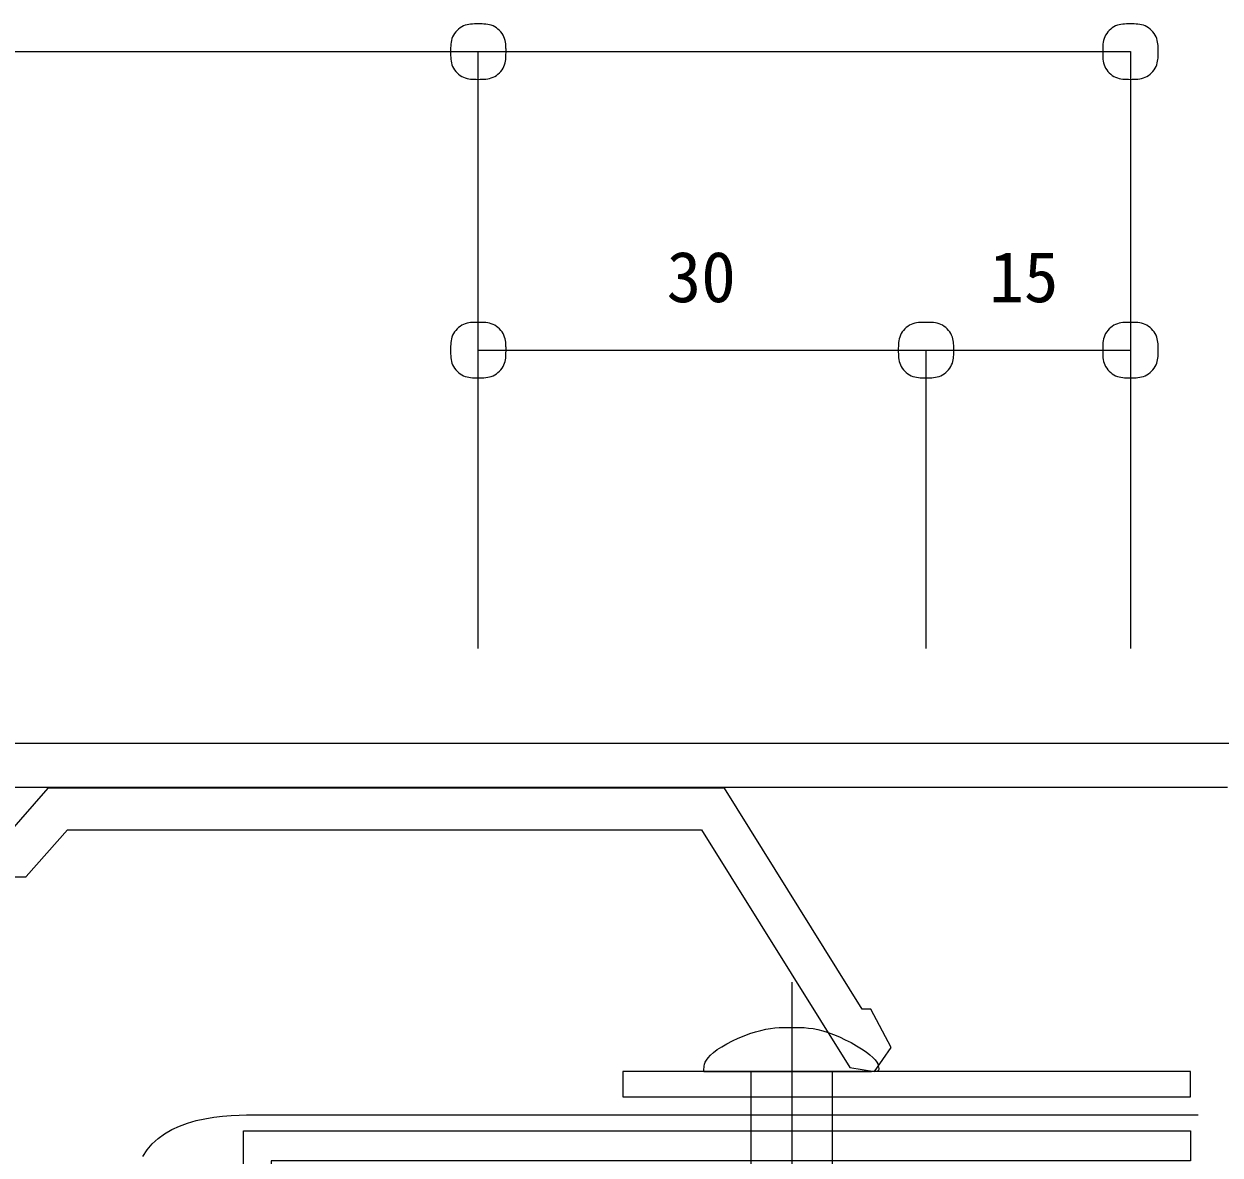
# Model space of a CAD drawing. Units: millimetres, scale not verified. Extents: x -399 to 393, y -290 to 271.
# Drawn here: x 16.4 to 102.7, y 45.2 to 126.9 of the extents above; entities that cross this region are included whole.
import ezdxf
from ezdxf.enums import TextEntityAlignment as Align

# ---------------------------------------------------------------- set-up
doc = ezdxf.new("R2010")
doc.units = ezdxf.units.MM
doc.header["$LTSCALE"] = 2
for name, color, linetype, lineweight in [('0-0_0', 7, 'Continuous', 25), ('0-1_ﾚｲﾔｰ_4', 7, 'Continuous', 25), ('0-3_ﾚｲﾔｰ_1', 7, 'Continuous', 25), ('0-4_ﾚｲﾔｰ_3', 7, 'Continuous', 25)]:
    doc.layers.add(name, color=color, linetype=linetype, lineweight=lineweight)
doc.styles.add('ＭＳ ゴシック', font='')
doc.styles.get('ＭＳ ゴシック').set_extended_font_data('MS Gothic')

msp = doc.modelspace()

# ---------------------------------------------------------------- linework, layer by layer
at = {"layer": '0-0_0'}
for points in [[(98.228, 103.329), (98.228, 103.513), (98.227, 103.591), (98.225, 103.683), (98.22, 103.787), (98.209, 103.901), (98.191, 104.022), (98.165, 104.148), (98.128, 104.275), (98.078, 104.401), (98.015, 104.525), (97.94, 104.644), (97.853, 104.757), (97.756, 104.862), (97.65, 104.959), (97.538, 105.046), (97.419, 105.122), (97.295, 105.185), (97.168, 105.234), (97.038, 105.271), (96.906, 105.298), (96.772, 105.316), (96.636, 105.327), (96.499, 105.332), (96.362, 105.334), (96.224, 105.335), (96.086, 105.334), (95.949, 105.332), (95.813, 105.327), (95.679, 105.316), (95.546, 105.298), (95.415, 105.271), (95.286, 105.234), (95.16, 105.185), (95.037, 105.122), (94.919, 105.046), (94.807, 104.959), (94.701, 104.862), (94.605, 104.757), (94.518, 104.644)], [(94.518, 104.644), (94.442, 104.525), (94.38, 104.401), (94.33, 104.275), (94.293, 104.145), (94.267, 104.013), (94.249, 103.878), (94.238, 103.743), (94.232, 103.606), (94.23, 103.468), (94.23, 103.33), (94.23, 103.192), (94.232, 103.054), (94.238, 102.918), (94.249, 102.782), (94.267, 102.649), (94.293, 102.517), (94.33, 102.388), (94.38, 102.262), (94.442, 102.139), (94.518, 102.021), (94.605, 101.908), (94.701, 101.803), (94.807, 101.707), (94.919, 101.621), (95.037, 101.545), (95.16, 101.483), (95.286, 101.434), (95.415, 101.397), (95.546, 101.37), (95.679, 101.353), (95.813, 101.342), (95.949, 101.336), (96.086, 101.334), (96.224, 101.334), (96.362, 101.334), (96.499, 101.336), (96.636, 101.342), (96.772, 101.353), (96.906, 101.37)], [(96.906, 101.37), (97.038, 101.397), (97.168, 101.434), (97.295, 101.483), (97.419, 101.545), (97.538, 101.621), (97.65, 101.707), (97.756, 101.803), (97.853, 101.908), (97.94, 102.021), (98.015, 102.139), (98.078, 102.262), (98.128, 102.387), (98.165, 102.514), (98.191, 102.639), (98.209, 102.759), (98.22, 102.872), (98.225, 102.976), (98.227, 103.068), (98.228, 103.329)]]:
    msp.add_lwpolyline(points, dxfattribs=at)
at = {"layer": '0-1_ﾚｲﾔｰ_4'}
for p, q in [((49.184, 81.791), (49.184, 124.878)), ((49.184, 103.334), (96.229, 103.334)), ((81.484, 81.791), (81.484, 103.334))]:
    msp.add_line(p, q, dxfattribs=at)
for points in [[(51.183, 124.872), (51.183, 125.057), (51.182, 125.134), (51.18, 125.226), (51.175, 125.331), (51.164, 125.445), (51.146, 125.566), (51.119, 125.691), (51.082, 125.818), (51.033, 125.945), (50.97, 126.068), (50.895, 126.187), (50.808, 126.3), (50.711, 126.406), (50.605, 126.503), (50.492, 126.59), (50.374, 126.665), (50.25, 126.728), (50.123, 126.778), (49.993, 126.815), (49.861, 126.841), (49.727, 126.859), (49.591, 126.87), (49.454, 126.876), (49.316, 126.878), (49.179, 126.878), (49.041, 126.878), (48.904, 126.876), (48.768, 126.87), (48.633, 126.859), (48.5, 126.841), (48.369, 126.815), (48.241, 126.778), (48.115, 126.728), (47.992, 126.665), (47.874, 126.59), (47.761, 126.503), (47.656, 126.406), (47.559, 126.3), (47.473, 126.187)], [(98.228, 124.872), (98.228, 125.057), (98.227, 125.134), (98.225, 125.226), (98.22, 125.331), (98.209, 125.445), (98.191, 125.566), (98.165, 125.691), (98.128, 125.818), (98.078, 125.945), (98.015, 126.068), (97.94, 126.187), (97.853, 126.3), (97.756, 126.406), (97.651, 126.503), (97.538, 126.59), (97.419, 126.665), (97.295, 126.728), (97.168, 126.778), (97.038, 126.815), (96.906, 126.841), (96.772, 126.859), (96.636, 126.87), (96.499, 126.876), (96.362, 126.878), (96.224, 126.878), (96.086, 126.878), (95.949, 126.876), (95.813, 126.87), (95.679, 126.859), (95.546, 126.841), (95.415, 126.815), (95.286, 126.778), (95.16, 126.728), (95.037, 126.665), (94.919, 126.59), (94.807, 126.503), (94.701, 126.406), (94.605, 126.3), (94.518, 126.187)], [(47.473, 126.187), (47.397, 126.068), (47.334, 125.945), (47.285, 125.818), (47.248, 125.688), (47.221, 125.556), (47.204, 125.422), (47.193, 125.286), (47.187, 125.149), (47.185, 125.011), (47.185, 124.873), (47.185, 124.735), (47.187, 124.598), (47.193, 124.461), (47.204, 124.326), (47.221, 124.192), (47.248, 124.06), (47.285, 123.931), (47.334, 123.805), (47.397, 123.682), (47.473, 123.564), (47.559, 123.452), (47.656, 123.347), (47.761, 123.25), (47.874, 123.164), (47.992, 123.089), (48.115, 123.026), (48.241, 122.977), (48.369, 122.94), (48.5, 122.914), (48.633, 122.896), (48.768, 122.885), (48.904, 122.88), (49.041, 122.878), (49.179, 122.877), (49.316, 122.878), (49.454, 122.88), (49.591, 122.885), (49.727, 122.896), (49.861, 122.914)], [(94.518, 126.187), (94.442, 126.068), (94.38, 125.945), (94.33, 125.818), (94.293, 125.688), (94.267, 125.556), (94.249, 125.422), (94.238, 125.286), (94.232, 125.149), (94.23, 125.011), (94.23, 124.873), (94.23, 124.735), (94.232, 124.598), (94.238, 124.461), (94.249, 124.326), (94.267, 124.192), (94.293, 124.06), (94.33, 123.931), (94.38, 123.805), (94.442, 123.682), (94.518, 123.564), (94.605, 123.452), (94.701, 123.347), (94.807, 123.25), (94.919, 123.164), (95.037, 123.089), (95.16, 123.026), (95.286, 122.977), (95.415, 122.94), (95.546, 122.914), (95.679, 122.896), (95.813, 122.885), (95.949, 122.88), (96.086, 122.878), (96.224, 122.877), (96.362, 122.878), (96.499, 122.88), (96.636, 122.885), (96.772, 122.896), (96.906, 122.914)], [(-98.345, 81.791), (-98.345, 124.878), (96.229, 124.878), (96.229, 81.791)], [(49.861, 122.914), (49.993, 122.94), (50.123, 122.977), (50.25, 123.026), (50.374, 123.089), (50.492, 123.164), (50.605, 123.25), (50.711, 123.347), (50.808, 123.452), (50.895, 123.564), (50.97, 123.682), (51.033, 123.805), (51.082, 123.931), (51.119, 124.057), (51.146, 124.182), (51.164, 124.303), (51.175, 124.416), (51.18, 124.52), (51.182, 124.611), (51.183, 124.872)], [(96.906, 122.914), (97.038, 122.94), (97.168, 122.977), (97.295, 123.026), (97.419, 123.089), (97.538, 123.164), (97.651, 123.25), (97.756, 123.347), (97.853, 123.452), (97.94, 123.564), (98.015, 123.682), (98.078, 123.805), (98.128, 123.931), (98.165, 124.057), (98.191, 124.182), (98.209, 124.303), (98.22, 124.416), (98.225, 124.52), (98.227, 124.611), (98.228, 124.872)], [(51.183, 103.329), (51.183, 103.513), (51.182, 103.591), (51.18, 103.683), (51.175, 103.787), (51.164, 103.901), (51.146, 104.022), (51.119, 104.148), (51.082, 104.275), (51.033, 104.401), (50.97, 104.525), (50.895, 104.644), (50.808, 104.757), (50.711, 104.862), (50.605, 104.959), (50.492, 105.046), (50.374, 105.122), (50.25, 105.185), (50.123, 105.234), (49.993, 105.271), (49.861, 105.298), (49.727, 105.316), (49.591, 105.327), (49.454, 105.332), (49.316, 105.334), (49.179, 105.335), (49.041, 105.334), (48.904, 105.332), (48.768, 105.327), (48.633, 105.316), (48.5, 105.298), (48.369, 105.271), (48.241, 105.234), (48.115, 105.185), (47.992, 105.122), (47.874, 105.046), (47.761, 104.959), (47.656, 104.862), (47.559, 104.757), (47.473, 104.644)], [(83.482, 103.329), (83.482, 103.513), (83.482, 103.591), (83.48, 103.683), (83.474, 103.787), (83.464, 103.901), (83.446, 104.022), (83.419, 104.148), (83.382, 104.275), (83.333, 104.401), (83.27, 104.525), (83.194, 104.644), (83.108, 104.757), (83.011, 104.862), (82.905, 104.959), (82.792, 105.046), (82.673, 105.122), (82.55, 105.185), (82.423, 105.234), (82.293, 105.271), (82.161, 105.298), (82.027, 105.316), (81.891, 105.327), (81.754, 105.332), (81.616, 105.334), (81.478, 105.335), (81.341, 105.334), (81.204, 105.332), (81.068, 105.327), (80.933, 105.316), (80.8, 105.298), (80.669, 105.271), (80.541, 105.234), (80.415, 105.185), (80.292, 105.122), (80.174, 105.046), (80.061, 104.959), (79.956, 104.862), (79.859, 104.757), (79.773, 104.644)], [(47.473, 104.644), (47.397, 104.525), (47.334, 104.401), (47.285, 104.275), (47.248, 104.145), (47.221, 104.013), (47.204, 103.878), (47.193, 103.743), (47.187, 103.606), (47.185, 103.468), (47.185, 103.33), (47.185, 103.192), (47.187, 103.054), (47.193, 102.918), (47.204, 102.782), (47.221, 102.649), (47.248, 102.517), (47.285, 102.388), (47.334, 102.262), (47.397, 102.139), (47.473, 102.021), (47.559, 101.908), (47.656, 101.803), (47.761, 101.707), (47.874, 101.621), (47.992, 101.545), (48.115, 101.483), (48.241, 101.434), (48.369, 101.397), (48.5, 101.37), (48.633, 101.353), (48.768, 101.342), (48.904, 101.336), (49.041, 101.334), (49.179, 101.334), (49.316, 101.334), (49.454, 101.336), (49.591, 101.342), (49.727, 101.353), (49.861, 101.37)], [(79.773, 104.644), (79.697, 104.525), (79.634, 104.401), (79.585, 104.275), (79.548, 104.145), (79.521, 104.013), (79.503, 103.878), (79.493, 103.743), (79.487, 103.606), (79.485, 103.468), (79.485, 103.33), (79.485, 103.192), (79.487, 103.054), (79.493, 102.918), (79.503, 102.782), (79.521, 102.649), (79.548, 102.517), (79.585, 102.388), (79.634, 102.262), (79.697, 102.139), (79.773, 102.021), (79.859, 101.908), (79.956, 101.803), (80.061, 101.707), (80.174, 101.621), (80.292, 101.545), (80.415, 101.483), (80.541, 101.434), (80.669, 101.397), (80.8, 101.37), (80.933, 101.353), (81.068, 101.342), (81.204, 101.336), (81.341, 101.334), (81.478, 101.334), (81.616, 101.334), (81.754, 101.336), (81.891, 101.342), (82.027, 101.353), (82.161, 101.37)], [(49.861, 101.37), (49.993, 101.397), (50.123, 101.434), (50.25, 101.483), (50.374, 101.545), (50.492, 101.621), (50.605, 101.707), (50.711, 101.803), (50.808, 101.908), (50.895, 102.021), (50.97, 102.139), (51.033, 102.262), (51.082, 102.387), (51.119, 102.514), (51.146, 102.639), (51.164, 102.759), (51.175, 102.872), (51.18, 102.976), (51.182, 103.068), (51.183, 103.329)], [(82.161, 101.37), (82.293, 101.397), (82.423, 101.434), (82.55, 101.483), (82.673, 101.545), (82.792, 101.621), (82.905, 101.707), (83.011, 101.803), (83.108, 101.908), (83.194, 102.021), (83.27, 102.139), (83.333, 102.262), (83.382, 102.387), (83.419, 102.514), (83.446, 102.639), (83.464, 102.759), (83.474, 102.872), (83.48, 102.976), (83.482, 103.068), (83.482, 103.329)]]:
    msp.add_lwpolyline(points, dxfattribs=at)
at = {"layer": '0-3_ﾚｲﾔｰ_1'}
msp.add_line((71.796, 57.712), (71.796, 24.602), dxfattribs=at)
for points in [[(65.46, 51.226), (65.466, 51.445), (65.469, 51.537), (65.481, 51.648), (65.509, 51.777), (65.559, 51.922), (65.641, 52.081), (65.761, 52.255), (65.927, 52.44), (66.147, 52.636), (66.425, 52.841), (66.753, 53.05), (67.121, 53.259), (67.518, 53.463), (67.933, 53.656), (68.355, 53.834), (68.774, 53.992), (69.179, 54.125), (69.56, 54.23), (69.92, 54.309), (70.262, 54.365), (70.587, 54.403), (70.9, 54.426), (71.204, 54.438), (71.501, 54.442), (71.796, 54.442), (72.09, 54.442), (72.387, 54.437), (72.691, 54.424), (73.004, 54.398), (73.33, 54.355), (73.671, 54.291), (74.031, 54.202), (74.413, 54.083), (74.817, 53.933), (75.236, 53.755), (75.658, 53.556), (76.072, 53.343), (76.467, 53.121), (76.833, 52.897)], [(76.833, 52.897), (77.159, 52.678), (77.433, 52.47), (77.648, 52.277), (77.809, 52.102), (77.923, 51.943), (77.998, 51.802), (78.042, 51.677), (78.064, 51.569), (78.07, 51.478), (78.069, 51.403), (78.063, 51.345), (78.032, 51.301), (77.954, 51.27), (77.801, 51.249), (77.55, 51.236), (77.177, 51.229), (76.656, 51.227), (75.962, 51.226), (75.084, 51.226), (74.059, 51.226), (72.935, 51.226), (71.761, 51.226), (70.588, 51.226), (69.464, 51.226), (68.438, 51.226), (67.561, 51.226), (66.867, 51.226), (66.346, 51.226), (65.973, 51.226), (65.723, 51.226), (65.571, 51.226), (65.493, 51.226), (65.464, 51.226), (65.46, 51.226)], [(24.982, 45.132), (25.288, 45.608), (25.656, 46.039), (26.08, 46.425), (26.554, 46.767), (27.073, 47.066), (27.629, 47.323), (28.217, 47.539), (28.831, 47.715), (29.464, 47.853), (30.103, 47.956)], [(30.103, 47.956), (30.735, 48.03), (31.346, 48.08), (31.923, 48.11), (32.453, 48.126), (32.921, 48.131), (33.315, 48.132), (33.647, 48.132), (34.032, 48.132), (34.613, 48.132), (35.53, 48.132), (36.925, 48.132), (38.941, 48.132), (41.718, 48.132), (45.398, 48.132), (50.056, 48.132), (55.497, 48.132), (61.461, 48.132), (67.686, 48.132), (73.911, 48.132), (79.874, 48.132), (85.316, 48.132), (89.973, 48.132), (93.652, 48.132), (96.416, 48.132), (98.396, 48.132), (99.724, 48.132), (100.529, 48.132), (100.943, 48.132), (101.095, 48.132), (101.117, 48.132)]]:
    msp.add_lwpolyline(points, dxfattribs=at)
for points in [[(100.572, 51.261), (59.604, 51.261), (59.604, 49.429), (100.572, 49.429)], [(68.857, 51.261), (68.857, 30.084), (71.848, 27.093), (74.734, 29.98), (74.734, 51.261)], [(34.25, 46.986), (100.572, 46.986), (100.572, 44.808), (34.25, 44.808), (34.25, 22.174), (32.251, 22.174), (32.251, 46.986)]]:
    msp.add_lwpolyline(points, close=True, dxfattribs=at)
at = {"layer": '0-4_ﾚｲﾔｰ_3'}
for points in [[(-1.639, 74.966), (19.683, 74.966), (40.11, 74.966), (58.748, 74.966), (74.702, 74.966), (87.302, 74.966), (96.774, 74.966), (103.569, 74.966)], [(103.233, 71.747), (96.462, 71.747), (87.012, 71.747), (74.437, 71.747), (58.513, 71.747), (39.911, 71.747), (19.523, 71.747), (-1.758, 71.747)]]:
    msp.add_lwpolyline(points, dxfattribs=at)
msp.add_lwpolyline([(77.496, 55.763), (76.878, 55.763), (66.943, 71.713), (18.121, 71.713), (15.166, 68.316), (10.401, 68.316), (6.53, 71.747), (6.478, 71.713), (-48.503, 71.713), (-48.503, 68.713), (5.432, 68.713), (9.265, 65.316), (16.556, 65.316), (16.556, 65.345), (19.541, 68.713), (65.279, 68.713), (75.977, 51.538), (77.778, 51.248), (78.973, 52.983)], close=True, dxfattribs=at)

# ---------------------------------------------------------------- texts
at = {"layer": '0-1_ﾚｲﾔｰ_4', "color": 4, "style": 'ＭＳ ゴシック'}
for s, p in [('30', (62.773, 105.688)), ('15', (86.05, 105.688))]:
    msp.add_text(s, height=3.666, dxfattribs=at).set_placement(p, align=Align.BOTTOM_LEFT)

doc.saveas('drawing.dxf')
